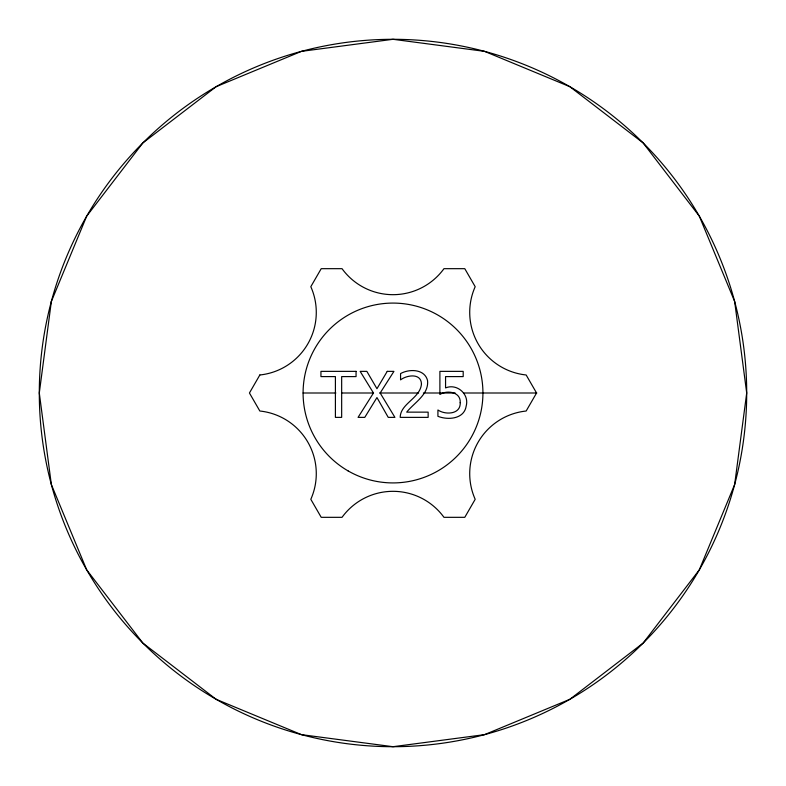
<?xml version="1.0" encoding="UTF-8"?>
<svg xmlns="http://www.w3.org/2000/svg" width="786" height="786" viewBox="0 0 786 786"><rect width="100%" height="100%" fill="white"/><g stroke="black" fill="none" stroke-linecap="round" stroke-linejoin="round"><path stroke-width="1.18" d="M303.072 393L335.887 393M341.959 393L373.556 393M379.628 393L418.604 393M423.379 393L455.182 393M463.485 393L536.799 393M460.203 402.678C460.832 414.527 445.269 415.096 437.92 409.987L437.92 416.305C447.922 420.314 464.261 419.144 466.186 406.038C469.488 394.1 456.892 383.165 445.564 387.911L445.564 376.602L463.19 376.602L463.19 371.365L439.895 371.365L439.895 394.484C447.126 389.768 460.989 391.959 460.203 402.678M421.463 383.941C420.353 398.237 400.398 403.464 400.192 417.376L428.144 417.376L428.144 412.139L406.696 412.139C414.369 402.52 428.969 394.552 427.564 380.601C424.745 368.88 409.27 368.693 400.565 373.586L400.565 379.874C406.775 375.06 421.1 372.839 421.463 383.941M51.355 301.46L39.3 393L51.355 484.54L86.686 569.85L142.895 643.105L216.15 699.314L301.46 734.645L393 746.7L484.54 734.645L569.85 699.314L643.105 643.105L699.314 569.85L734.645 484.54L746.7 393L734.645 301.46L699.314 216.15L643.105 142.895L569.85 86.686L484.54 51.355L393 39.3L301.46 51.355L216.15 86.686L142.895 142.895L86.686 216.15L51.355 301.46M259.842 374.981L249.437 393L259.842 411.019A62.959 62.959 0 0 1 310.814 499.307L321.219 517.326L342.028 517.326A62.959 62.959 0 0 1 443.972 517.326L464.781 517.326L475.186 499.307A62.959 62.959 0 0 1 526.158 411.019L536.563 393L526.158 374.981A62.959 62.959 0 0 1 475.186 286.694L464.781 268.674L443.972 268.674A62.959 62.959 0 0 1 342.028 268.674L321.219 268.674L310.814 286.694A62.959 62.959 0 0 1 259.842 374.981M387.243 371.365L376.956 388.716L366.846 371.365L360.155 371.365L373.468 393L358.062 417.376L364.773 417.376L376.956 397.559L388.235 417.376L394.926 417.376L380.159 393L393.933 371.365L387.243 371.365M356.058 371.365L320.943 371.365L320.943 376.602L335.406 376.602L335.406 417.376L341.664 417.376L341.664 376.602L356.058 376.602L356.058 371.365M216.15 699.314A353.7 353.7 0 0 0 746.7 393A353.7 353.7 0 0 0 216.15 86.686A353.7 353.7 0 0 0 216.15 699.314M348.041 470.873A89.928 89.928 0 0 0 482.928 393A89.928 89.928 0 0 0 348.041 315.127A89.928 89.928 0 0 0 348.041 470.873"/></g></svg>
